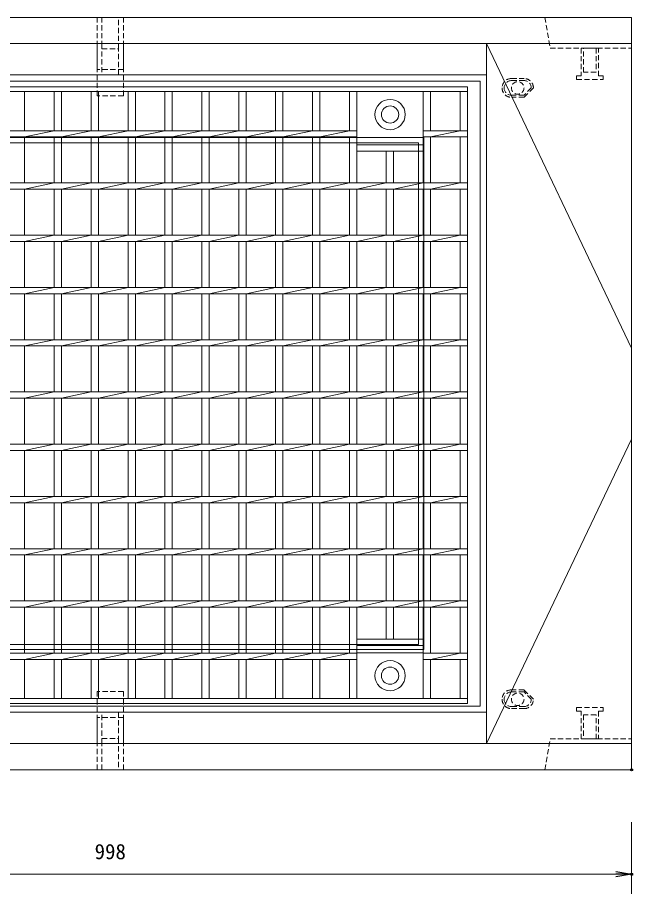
# Model space of a CAD drawing. Units: millimetres, scale not verified. Extents: x -1945 to 1945, y -1102 to 1738.
# Drawn here: x 265 to 852, y 376 to 1207 of the extents above; entities that cross this region are included whole.
import ezdxf
from ezdxf.enums import TextEntityAlignment as Align

# ---------------------------------------------------------------- set-up
doc = ezdxf.new("R2010")
doc.units = ezdxf.units.MM
doc.header["$LTSCALE"] = 10
doc.header["$PDMODE"] = 32
doc.header["$PDSIZE"] = 2
doc.linetypes.add('USER1', pattern=[0.75, 0.5, -0.25])
doc.layers.add('0-0_0', color=7, linetype='Continuous')
doc.layers.add('0-2_DEFPOINTS', color=7, linetype='Continuous')
for name, color, linetype, lineweight in [('0-3_KIJUN', 7, 'USER1', 18), ('0-5_SUNPO', 3, 'Continuous', 18), ('0-6_10-GR', 5, 'Continuous', 18)]:
    doc.layers.add(name, color=color, linetype=linetype, lineweight=lineweight)
doc.styles.add('ＭＳ ゴシック', font='')
doc.styles.get('ＭＳ ゴシック').set_extended_font_data('MS Gothic')

# ---------------------------------------------------------------- blocks, each defined once
blk = doc.blocks.new('_OPEN')
at = {"layer": '0-0_0'}
blk.add_line((0, 0), (-1, 0), dxfattribs=at)
blk.add_lwpolyline([(-1, 0.1667), (0, 0), (-1, -0.1667)], dxfattribs=at)
blk = doc.blocks.new('D22')
at = {"layer": '0-2_DEFPOINTS'}
blk.add_point((2797.48, 1807.39), dxfattribs=at)
at = {"layer": '0-5_SUNPO'}
for p, q in [((1814.48, 1807.39), (2782.48, 1807.39)), ((2797.48, 1707.39), (2797.48, 1807.39))]:
    blk.add_line(p, q, dxfattribs=at)
at = {"layer": '0-5_SUNPO', "xscale": 15, "yscale": 15}
blk.add_blockref('_OPEN', (2797.48, 1807.39), dxfattribs=at)
at = {"layer": '0-5_SUNPO', "color": 7, "style": 'ＭＳ ゴシック'}
blk.add_text('998', height=14.66, dxfattribs=at).set_placement((2283.48, 1817.39), align=Align.BOTTOM_LEFT)
blk = doc.blocks.new('D29')
at = {"layer": '0-2_DEFPOINTS'}
for p in [(2797.48, 1907.39), (2797.48, 1807.39)]:
    blk.add_point(p, dxfattribs=at)
at = {"layer": '0-5_SUNPO'}
for p, q in [((2797.48, 1857.39), (2797.48, 1807.39)), ((1814.48, 1807.39), (2782.48, 1807.39))]:
    blk.add_line(p, q, dxfattribs=at)
at = {"layer": '0-5_SUNPO', "xscale": 15, "yscale": 15}
blk.add_blockref('_OPEN', (2797.48, 1807.39), dxfattribs=at)
at = {"layer": '0-5_SUNPO', "color": 7, "style": 'ＭＳ ゴシック'}
blk.add_text('998', height=14.66, dxfattribs=at).set_placement((2283.48, 1817.39), align=Align.BOTTOM_LEFT)
blk = doc.blocks.new('M16_insert_dan')
at = {"layer": '0-3_KIJUN', "color": 3}
for points in [[(0, -12.5), (-50, -12.5), (-50, 12.5), (0, 12.5)], [(0, 8), (-30, 8), (-30, -8), (0, -8)]]:
    blk.add_lwpolyline(points, close=True, dxfattribs=at)
blk = doc.blocks.new('A$C55A42F58')
at = {"layer": '0-6_10-GR'}
for p, q in [((0, 590), (678, 590)), ((0, 590), (678, 590)), ((0, 585.5), (678, 585.5)), ((254.21, 548), (254.21, 585.5)), ((282.53, 548), (282.53, 585.5)), ((289.53, 548), (289.53, 585.5)), ((317.84, 548), (317.84, 585.5)), ((324.84, 548), (324.84, 585.5)), ((353.16, 548), (353.16, 585.5)), ((360.16, 548), (360.16, 585.5)), ((388.47, 548), (388.47, 585.5)), ((395.47, 548), (395.47, 585.5)), ((423.79, 548), (423.79, 585.5)), ((430.79, 548), (430.79, 585.5)), ((459.1, 548), (459.1, 585.5)), ((466.1, 548), (466.1, 585.5)), ((494.42, 548), (494.42, 585.5)), ((501.42, 548), (501.42, 585.5)), ((529.74, 548), (529.74, 585.5)), ((536.74, 548), (536.74, 585.5)), ((565.05, 548), (565.05, 585.5)), ((572.05, 498), (572.05, 585.5)), ((635.68, 498), (635.68, 585.5)), ((642.68, 548), (642.68, 585.5)), ((671, 548), (671, 585.5)), ((678, 0), (678, 590)), ((678, 585.5), (678, 590)), ((678, 548), (678, 585.5)), ((105.95, 548), (572.05, 548)), ((105.95, 542), (572.05, 542)), ((254.21, 542), (282.53, 548)), ((254.21, 498), (254.21, 542)), ((282.53, 498), (282.53, 542)), ((289.53, 542), (317.84, 548)), ((289.53, 498), (289.53, 542)), ((317.84, 498), (317.84, 542)), ((324.84, 542), (353.16, 548)), ((324.84, 498), (324.84, 542)), ((353.16, 498), (353.16, 542)), ((360.16, 542), (388.47, 548)), ((360.16, 498), (360.16, 542)), ((388.47, 498), (388.47, 542)), ((395.47, 542), (423.79, 548)), ((395.47, 498), (395.47, 542)), ((423.79, 498), (423.79, 542)), ((430.79, 542), (459.1, 548)), ((430.79, 498), (430.79, 542)), ((459.1, 498), (459.1, 542)), ((466.1, 542), (494.42, 548)), ((466.1, 498), (466.1, 542)), ((494.42, 498), (494.42, 542)), ((501.42, 542), (529.74, 548)), ((501.42, 498), (501.42, 542)), ((529.74, 498), (529.74, 542)), ((536.74, 542), (565.05, 548)), ((536.74, 498), (536.74, 542)), ((565.05, 498), (565.05, 542)), ((572.05, 541.5), (635.68, 541.5)), ((635.68, 548), (678, 548)), ((635.68, 542), (678, 542)), ((642.68, 542), (671, 548)), ((642.68, 498), (642.68, 542)), ((671, 498), (671, 542)), ((678, 542), (678, 548)), ((678, 498), (678, 542)), ((572.05, 534.5), (635.68, 534.5)), ((572.05, 528.5), (635.68, 528.5)), ((600.37, 498), (600.37, 528.5)), ((607.37, 498), (607.37, 528.5)), ((0, 498), (678, 498)), ((0, 492), (678, 492)), ((254.21, 492), (282.53, 498)), ((254.21, 448), (254.21, 492)), ((282.53, 448), (282.53, 492)), ((289.53, 492), (317.84, 498)), ((289.53, 448), (289.53, 492)), ((317.84, 448), (317.84, 492)), ((324.84, 492), (353.16, 498)), ((324.84, 448), (324.84, 492)), ((353.16, 448), (353.16, 492)), ((360.16, 492), (388.47, 498)), ((360.16, 448), (360.16, 492)), ((388.47, 448), (388.47, 492)), ((395.47, 492), (423.79, 498)), ((395.47, 448), (395.47, 492)), ((423.79, 448), (423.79, 492)), ((430.79, 492), (459.1, 498)), ((430.79, 448), (430.79, 492)), ((459.1, 448), (459.1, 492)), ((466.1, 492), (494.42, 498)), ((466.1, 448), (466.1, 492)), ((494.42, 448), (494.42, 492)), ((501.42, 492), (529.74, 498)), ((501.42, 448), (501.42, 492)), ((529.74, 448), (529.74, 492)), ((536.74, 492), (565.05, 498)), ((536.74, 448), (536.74, 492)), ((565.05, 448), (565.05, 492)), ((572.05, 492), (600.37, 498)), ((572.05, 448), (572.05, 492)), ((600.37, 448), (600.37, 492)), ((607.37, 492), (635.68, 498)), ((607.37, 448), (607.37, 492)), ((635.68, 448), (635.68, 492)), ((642.68, 492), (671, 498)), ((642.68, 448), (642.68, 492)), ((671, 448), (671, 492)), ((678, 492), (678, 498)), ((678, 448), (678, 492)), ((0, 448), (678, 448)), ((0, 442), (678, 442)), ((254.21, 442), (282.53, 448)), ((254.21, 398), (254.21, 442)), ((282.53, 398), (282.53, 442)), ((289.53, 442), (317.84, 448)), ((289.53, 398), (289.53, 442)), ((317.84, 398), (317.84, 442)), ((324.84, 442), (353.16, 448)), ((324.84, 398), (324.84, 442)), ((353.16, 398), (353.16, 442)), ((360.16, 442), (388.47, 448)), ((360.16, 398), (360.16, 442)), ((388.47, 398), (388.47, 442)), ((395.47, 442), (423.79, 448)), ((395.47, 398), (395.47, 442)), ((423.79, 398), (423.79, 442)), ((430.79, 442), (459.1, 448)), ((430.79, 398), (430.79, 442)), ((459.1, 398), (459.1, 442)), ((466.1, 442), (494.42, 448)), ((466.1, 398), (466.1, 442)), ((494.42, 398), (494.42, 442)), ((501.42, 442), (529.74, 448)), ((501.42, 398), (501.42, 442)), ((529.74, 398), (529.74, 442)), ((536.74, 442), (565.05, 448)), ((536.74, 398), (536.74, 442)), ((565.05, 398), (565.05, 442)), ((572.05, 442), (600.37, 448)), ((572.05, 398), (572.05, 442)), ((600.37, 398), (600.37, 442)), ((607.37, 442), (635.68, 448)), ((607.37, 398), (607.37, 442)), ((635.68, 398), (635.68, 442)), ((642.68, 442), (671, 448)), ((642.68, 398), (642.68, 442)), ((671, 398), (671, 442)), ((678, 442), (678, 448)), ((678, 398), (678, 442)), ((0, 398), (678, 398)), ((0, 392), (678, 392)), ((254.21, 392), (282.53, 398)), ((254.21, 348), (254.21, 392)), ((282.53, 348), (282.53, 392)), ((289.53, 392), (317.84, 398)), ((289.53, 348), (289.53, 392)), ((317.84, 348), (317.84, 392)), ((324.84, 392), (353.16, 398)), ((324.84, 348), (324.84, 392)), ((353.16, 348), (353.16, 392)), ((360.16, 392), (388.47, 398)), ((360.16, 348), (360.16, 392)), ((388.47, 348), (388.47, 392)), ((395.47, 392), (423.79, 398)), ((395.47, 348), (395.47, 392)), ((423.79, 348), (423.79, 392)), ((430.79, 392), (459.1, 398)), ((430.79, 348), (430.79, 392)), ((459.1, 348), (459.1, 392)), ((466.1, 392), (494.42, 398)), ((466.1, 348), (466.1, 392)), ((494.42, 348), (494.42, 392)), ((501.42, 392), (529.74, 398)), ((501.42, 348), (501.42, 392)), ((529.74, 348), (529.74, 392)), ((536.74, 392), (565.05, 398)), ((536.74, 348), (536.74, 392)), ((565.05, 348), (565.05, 392)), ((572.05, 392), (600.37, 398)), ((572.05, 348), (572.05, 392)), ((600.37, 348), (600.37, 392)), ((607.37, 392), (635.68, 398)), ((607.37, 348), (607.37, 392)), ((635.68, 348), (635.68, 392)), ((642.68, 392), (671, 398)), ((642.68, 348), (642.68, 392)), ((671, 348), (671, 392)), ((678, 392), (678, 398)), ((678, 348), (678, 392)), ((0, 348), (678, 348)), ((0, 342), (678, 342)), ((254.21, 342), (282.53, 348)), ((254.21, 298), (254.21, 342)), ((282.53, 298), (282.53, 342)), ((289.53, 342), (317.84, 348)), ((289.53, 298), (289.53, 342)), ((317.84, 298), (317.84, 342)), ((324.84, 342), (353.16, 348)), ((324.84, 298), (324.84, 342)), ((353.16, 298), (353.16, 342)), ((360.16, 342), (388.47, 348)), ((360.16, 298), (360.16, 342)), ((388.47, 298), (388.47, 342)), ((395.47, 342), (423.79, 348)), ((395.47, 298), (395.47, 342)), ((423.79, 298), (423.79, 342)), ((430.79, 342), (459.1, 348)), ((430.79, 298), (430.79, 342)), ((459.1, 298), (459.1, 342)), ((466.1, 342), (494.42, 348)), ((466.1, 298), (466.1, 342)), ((494.42, 298), (494.42, 342)), ((501.42, 342), (529.74, 348)), ((501.42, 298), (501.42, 342)), ((529.74, 298), (529.74, 342)), ((536.74, 342), (565.05, 348)), ((536.74, 298), (536.74, 342)), ((565.05, 298), (565.05, 342)), ((572.05, 342), (600.37, 348)), ((572.05, 298), (572.05, 342)), ((600.37, 298), (600.37, 342)), ((607.37, 342), (635.68, 348)), ((607.37, 298), (607.37, 342)), ((635.68, 298), (635.68, 342)), ((642.68, 342), (671, 348)), ((642.68, 298), (642.68, 342)), ((671, 298), (671, 342)), ((678, 342), (678, 348)), ((678, 298), (678, 342)), ((0, 298), (678, 298)), ((0, 292), (678, 292)), ((254.21, 292), (282.53, 298)), ((254.21, 248), (254.21, 292)), ((282.53, 248), (282.53, 292)), ((289.53, 292), (317.84, 298)), ((289.53, 248), (289.53, 292)), ((317.84, 248), (317.84, 292)), ((324.84, 292), (353.16, 298)), ((324.84, 248), (324.84, 292)), ((353.16, 248), (353.16, 292)), ((360.16, 292), (388.47, 298)), ((360.16, 248), (360.16, 292)), ((388.47, 248), (388.47, 292)), ((395.47, 292), (423.79, 298)), ((395.47, 248), (395.47, 292)), ((423.79, 248), (423.79, 292)), ((430.79, 292), (459.1, 298)), ((430.79, 248), (430.79, 292)), ((459.1, 248), (459.1, 292)), ((466.1, 292), (494.42, 298)), ((466.1, 248), (466.1, 292)), ((494.42, 248), (494.42, 292)), ((501.42, 292), (529.74, 298)), ((501.42, 248), (501.42, 292)), ((529.74, 248), (529.74, 292)), ((536.74, 292), (565.05, 298)), ((536.74, 248), (536.74, 292)), ((565.05, 248), (565.05, 292)), ((572.05, 292), (600.37, 298)), ((572.05, 248), (572.05, 292)), ((600.37, 248), (600.37, 292)), ((607.37, 292), (635.68, 298)), ((607.37, 248), (607.37, 292)), ((635.68, 248), (635.68, 292)), ((642.68, 292), (671, 298)), ((642.68, 248), (642.68, 292)), ((671, 248), (671, 292)), ((678, 292), (678, 298)), ((678, 248), (678, 292)), ((0, 242), (678, 242)), ((254.21, 242), (282.53, 248)), ((254.21, 198), (254.21, 242)), ((282.53, 198), (282.53, 242)), ((289.53, 242), (317.84, 248)), ((289.53, 198), (289.53, 242)), ((317.84, 198), (317.84, 242)), ((324.84, 242), (353.16, 248)), ((324.84, 198), (324.84, 242)), ((353.16, 198), (353.16, 242)), ((360.16, 242), (388.47, 248)), ((360.16, 198), (360.16, 242)), ((388.47, 198), (388.47, 242)), ((395.47, 242), (423.79, 248)), ((395.47, 198), (395.47, 242)), ((423.79, 198), (423.79, 242)), ((430.79, 242), (459.1, 248)), ((430.79, 198), (430.79, 242)), ((459.1, 198), (459.1, 242)), ((466.1, 242), (494.42, 248)), ((466.1, 198), (466.1, 242)), ((494.42, 198), (494.42, 242)), ((501.42, 242), (529.74, 248)), ((501.42, 198), (501.42, 242)), ((529.74, 198), (529.74, 242)), ((536.74, 242), (565.05, 248)), ((536.74, 198), (536.74, 242)), ((565.05, 198), (565.05, 242)), ((572.05, 242), (600.37, 248)), ((572.05, 198), (572.05, 242)), ((600.37, 198), (600.37, 242)), ((607.37, 242), (635.68, 248)), ((607.37, 198), (607.37, 242)), ((635.68, 198), (635.68, 242)), ((642.68, 242), (671, 248)), ((642.68, 198), (642.68, 242)), ((671, 198), (671, 242)), ((678, 242), (678, 248)), ((678, 198), (678, 242)), ((0, 198), (678, 198)), ((0, 192), (678, 192)), ((254.21, 192), (282.53, 198)), ((254.21, 148), (254.21, 192)), ((282.53, 148), (282.53, 192)), ((289.53, 192), (317.84, 198)), ((289.53, 148), (289.53, 192)), ((317.84, 148), (317.84, 192)), ((324.84, 192), (353.16, 198)), ((324.84, 148), (324.84, 192)), ((353.16, 148), (353.16, 192)), ((360.16, 192), (388.47, 198)), ((360.16, 148), (360.16, 192)), ((388.47, 148), (388.47, 192)), ((395.47, 192), (423.79, 198)), ((395.47, 148), (395.47, 192)), ((423.79, 148), (423.79, 192)), ((430.79, 192), (459.1, 198)), ((430.79, 148), (430.79, 192)), ((459.1, 148), (459.1, 192)), ((466.1, 192), (494.42, 198)), ((466.1, 148), (466.1, 192)), ((494.42, 148), (494.42, 192)), ((501.42, 192), (529.74, 198)), ((501.42, 148), (501.42, 192)), ((529.74, 148), (529.74, 192)), ((536.74, 192), (565.05, 198)), ((536.74, 148), (536.74, 192)), ((565.05, 148), (565.05, 192)), ((572.05, 192), (600.37, 198)), ((572.05, 148), (572.05, 192)), ((600.37, 148), (600.37, 192)), ((607.37, 192), (635.68, 198)), ((607.37, 148), (607.37, 192)), ((635.68, 148), (635.68, 192)), ((642.68, 192), (671, 198)), ((642.68, 148), (642.68, 192)), ((671, 148), (671, 192)), ((678, 192), (678, 198)), ((678, 148), (678, 192)), ((0, 148), (678, 148)), ((0, 142), (678, 142)), ((254.21, 142), (282.53, 148)), ((254.21, 98), (254.21, 142)), ((282.53, 98), (282.53, 142)), ((289.53, 142), (317.84, 148)), ((289.53, 98), (289.53, 142)), ((317.84, 98), (317.84, 142)), ((324.84, 142), (353.16, 148)), ((324.84, 98), (324.84, 142)), ((353.16, 98), (353.16, 142)), ((360.16, 142), (388.47, 148)), ((360.16, 98), (360.16, 142)), ((388.47, 98), (388.47, 142)), ((395.47, 142), (423.79, 148)), ((395.47, 98), (395.47, 142)), ((423.79, 98), (423.79, 142)), ((430.79, 142), (459.1, 148)), ((430.79, 98), (430.79, 142)), ((459.1, 98), (459.1, 142)), ((466.1, 142), (494.42, 148)), ((466.1, 98), (466.1, 142)), ((494.42, 98), (494.42, 142)), ((501.42, 142), (529.74, 148)), ((501.42, 98), (501.42, 142)), ((529.74, 98), (529.74, 142)), ((536.74, 142), (565.05, 148)), ((536.74, 98), (536.74, 142)), ((565.05, 98), (565.05, 142)), ((572.05, 142), (600.37, 148)), ((572.05, 98), (572.05, 142)), ((600.37, 98), (600.37, 142)), ((607.37, 142), (635.68, 148)), ((607.37, 98), (607.37, 142)), ((635.68, 98), (635.68, 142)), ((642.68, 142), (671, 148)), ((642.68, 98), (642.68, 142)), ((671, 98), (671, 142)), ((678, 142), (678, 148)), ((678, 98), (678, 142)), ((0, 98), (678, 98)), ((0, 92), (678, 92)), ((254.21, 92), (282.53, 98)), ((254.21, 48), (254.21, 92)), ((282.53, 48), (282.53, 92)), ((289.53, 92), (317.84, 98)), ((289.53, 48), (289.53, 92)), ((317.84, 48), (317.84, 92)), ((324.84, 92), (353.16, 98)), ((324.84, 48), (324.84, 92)), ((353.16, 48), (353.16, 92)), ((360.16, 92), (388.47, 98)), ((360.16, 48), (360.16, 92)), ((388.47, 48), (388.47, 92)), ((395.47, 92), (423.79, 98)), ((395.47, 48), (395.47, 92)), ((423.79, 48), (423.79, 92)), ((430.79, 92), (459.1, 98)), ((430.79, 48), (430.79, 92)), ((459.1, 48), (459.1, 92)), ((466.1, 92), (494.42, 98)), ((466.1, 48), (466.1, 92)), ((494.42, 48), (494.42, 92)), ((501.42, 92), (529.74, 98)), ((501.42, 48), (501.42, 92)), ((529.74, 48), (529.74, 92)), ((536.74, 92), (565.05, 98)), ((536.74, 48), (536.74, 92)), ((565.05, 48), (565.05, 92)), ((572.05, 92), (600.37, 98)), ((572.05, 4.5), (572.05, 92)), ((600.37, 61.5), (600.37, 92)), ((607.37, 92), (635.68, 98)), ((607.37, 61.5), (607.37, 92)), ((635.68, 4.5), (635.68, 92)), ((642.68, 92), (671, 98)), ((642.68, 48), (642.68, 92)), ((671, 48), (671, 92)), ((678, 92), (678, 98)), ((678, 48), (678, 92)), ((572.05, 61.5), (635.68, 61.5)), ((572.05, 55.5), (635.68, 55.5)), ((105.95, 48), (572.05, 48)), ((105.95, 42), (572.05, 42)), ((254.21, 42), (282.53, 48)), ((254.21, 4.5), (254.21, 42)), ((282.53, 4.5), (282.53, 42)), ((289.53, 42), (317.84, 48)), ((289.53, 4.5), (289.53, 42)), ((317.84, 4.5), (317.84, 42)), ((324.84, 42), (353.16, 48)), ((324.84, 4.5), (324.84, 42)), ((353.16, 4.5), (353.16, 42)), ((360.16, 42), (388.47, 48)), ((360.16, 4.5), (360.16, 42)), ((388.47, 4.5), (388.47, 42)), ((395.47, 42), (423.79, 48)), ((395.47, 4.5), (395.47, 42)), ((423.79, 4.5), (423.79, 42)), ((430.79, 42), (459.1, 48)), ((430.79, 4.5), (430.79, 42)), ((459.1, 4.5), (459.1, 42)), ((466.1, 42), (494.42, 48)), ((466.1, 4.5), (466.1, 42)), ((494.42, 4.5), (494.42, 42)), ((501.42, 42), (529.74, 48)), ((501.42, 4.5), (501.42, 42)), ((529.74, 4.5), (529.74, 42)), ((536.74, 42), (565.05, 48)), ((536.74, 4.5), (536.74, 42)), ((565.05, 4.5), (565.05, 42)), ((572.05, 48.5), (635.68, 48.5)), ((635.68, 48), (678, 48)), ((635.68, 42), (678, 42)), ((642.68, 42), (671, 48)), ((642.68, 4.5), (642.68, 42)), ((671, 4.5), (671, 42)), ((678, 42), (678, 48)), ((678, 4.5), (678, 42)), ((0, 4.5), (678, 4.5)), ((0, 0), (678, 0)), ((0, 0), (678, 0)), ((678, 0), (678, 4.5))]:
    blk.add_line(p, q, dxfattribs=at)
blk.add_lwpolyline([(0, 242), (0, 248), (678, 248)], dxfattribs=at)
for centre, radius in [((604, 563.5), 14.5), ((604, 563.5), 8.25), ((604, 26.5), 14.5), ((604, 26.5), 8.25)]:
    blk.add_circle(centre, radius, dxfattribs=at)

msp = doc.modelspace()

# ---------------------------------------------------------------- linework, layer by layer
at = {"layer": '0-3_KIJUN'}
for p, q in [((737.48, 1148.89), (749.48, 1148.89)), ((737.48, 1146.89), (749.48, 1146.89)), ((758.48, 1139.89), (749.48, 1130.89)), ((756.48, 1139.89), (749.48, 1132.89)), ((749.48, 1132.89), (737.48, 1132.89)), ((749.48, 1130.89), (737.48, 1130.89)), ((749.48, 563.89), (737.48, 563.89)), ((749.48, 561.89), (737.48, 561.89)), ((758.48, 554.89), (749.48, 563.89)), ((756.48, 554.89), (749.48, 561.89)), ((737.48, 547.89), (749.48, 547.89)), ((737.48, 545.89), (749.48, 545.89))]:
    msp.add_line(p, q, dxfattribs=at)
at = {"layer": '0-3_KIJUN', "linetype": 'Continuous'}
for points in [[(-145.52, 487.39), (852.48, 487.39), (852.48, 1207.39), (-145.52, 1207.39)], [(-145.52, 1182.39), (852.48, 1182.39), (852.48, 512.39), (-145.52, 512.39)], [(-6.52, 1152.39), (713.48, 1152.39), (713.48, 542.39), (-6.52, 542.39)], [(-0.52, 1146.39), (707.48, 1146.39), (707.48, 548.39), (-0.52, 548.39)], [(53.48, 1092.39), (653.48, 1092.39), (653.48, 602.39), (53.48, 602.39)], [(58.48, 1087.39), (648.48, 1087.39), (648.48, 607.39), (58.48, 607.39)]]:
    msp.add_lwpolyline(points, close=True, dxfattribs=at)
at = {"layer": '0-3_KIJUN'}
for points in [[(769.48, 1207.39), (774.48, 1177.89), (852.48, 1177.89), (852.48, 1207.39)], [(820.7, 1177.89), (804.25, 1177.89), (804.25, 1151.39), (799.73, 1151.39), (799.73, 1147.89), (825.23, 1147.89), (825.23, 1151.39), (820.7, 1151.39)], [(806.48, 1177.89), (818.48, 1177.89), (818.48, 1154.89), (806.48, 1154.89)], [(820.7, 516.89), (804.25, 516.89), (804.25, 543.39), (799.73, 543.39), (799.73, 546.89), (825.23, 546.89), (825.23, 543.39), (820.7, 543.39)], [(806.48, 516.89), (818.48, 516.89), (818.48, 539.89), (806.48, 539.89)], [(769.48, 487.39), (774.48, 516.89), (852.48, 516.89), (852.48, 487.39)]]:
    msp.add_lwpolyline(points, close=True, dxfattribs=at)
at = {"layer": '0-3_KIJUN', "color": 3, "linetype": 'Continuous'}
msp.add_lwpolyline([(713.48, 1152.39), (713.48, 1182.39), (852.48, 890.89), (852.48, 803.89), (713.48, 512.39), (713.48, 542.39)], dxfattribs=at)
at = {"layer": '0-3_KIJUN'}
for centre in [(743.48, 1139.89), (743.48, 554.89)]:
    msp.add_circle(centre, 6, dxfattribs=at)
for centre, radius, start, end in [((737.48, 1139.89), 9, 90, 180), ((749.48, 1139.89), 9, 360, 90), ((737.48, 1139.89), 9, 180, 270), ((737.48, 1139.89), 7, 90, 180), ((737.48, 1139.89), 7, 180, 270), ((749.48, 1139.89), 7, 360, 90), ((737.48, 554.89), 9, 90, 180), ((737.48, 554.89), 7, 90, 180), ((737.48, 554.89), 9, 180, 270), ((737.48, 554.89), 7, 180, 270), ((749.48, 554.89), 9, 270, 360), ((749.48, 554.89), 7, 270, 360)]:
    msp.add_arc(centre, radius, start, end, dxfattribs=at)

# ---------------------------------------------------------------- block references
at = {"layer": '0-3_KIJUN', "rotation": 90}
for p in [(353.48, 1207.39), (353.48, 1182.39)]:
    msp.add_blockref('M16_insert_dan', p, dxfattribs=at)
at = {"layer": '0-3_KIJUN', "xscale": -1, "rotation": 90}
for p in [(353.48, 512.39), (353.48, 487.39)]:
    msp.add_blockref('M16_insert_dan', p, dxfattribs=at)
at = {"layer": '0-5_SUNPO'}
for name in ['D29', 'D22']:
    msp.add_blockref(name, (-1945, -1420), dxfattribs=at)
at = {"layer": '0-6_10-GR'}
msp.add_blockref('A$C55A42F58', (17.28, 550.94), dxfattribs=at)

doc.saveas('drawing.dxf')
